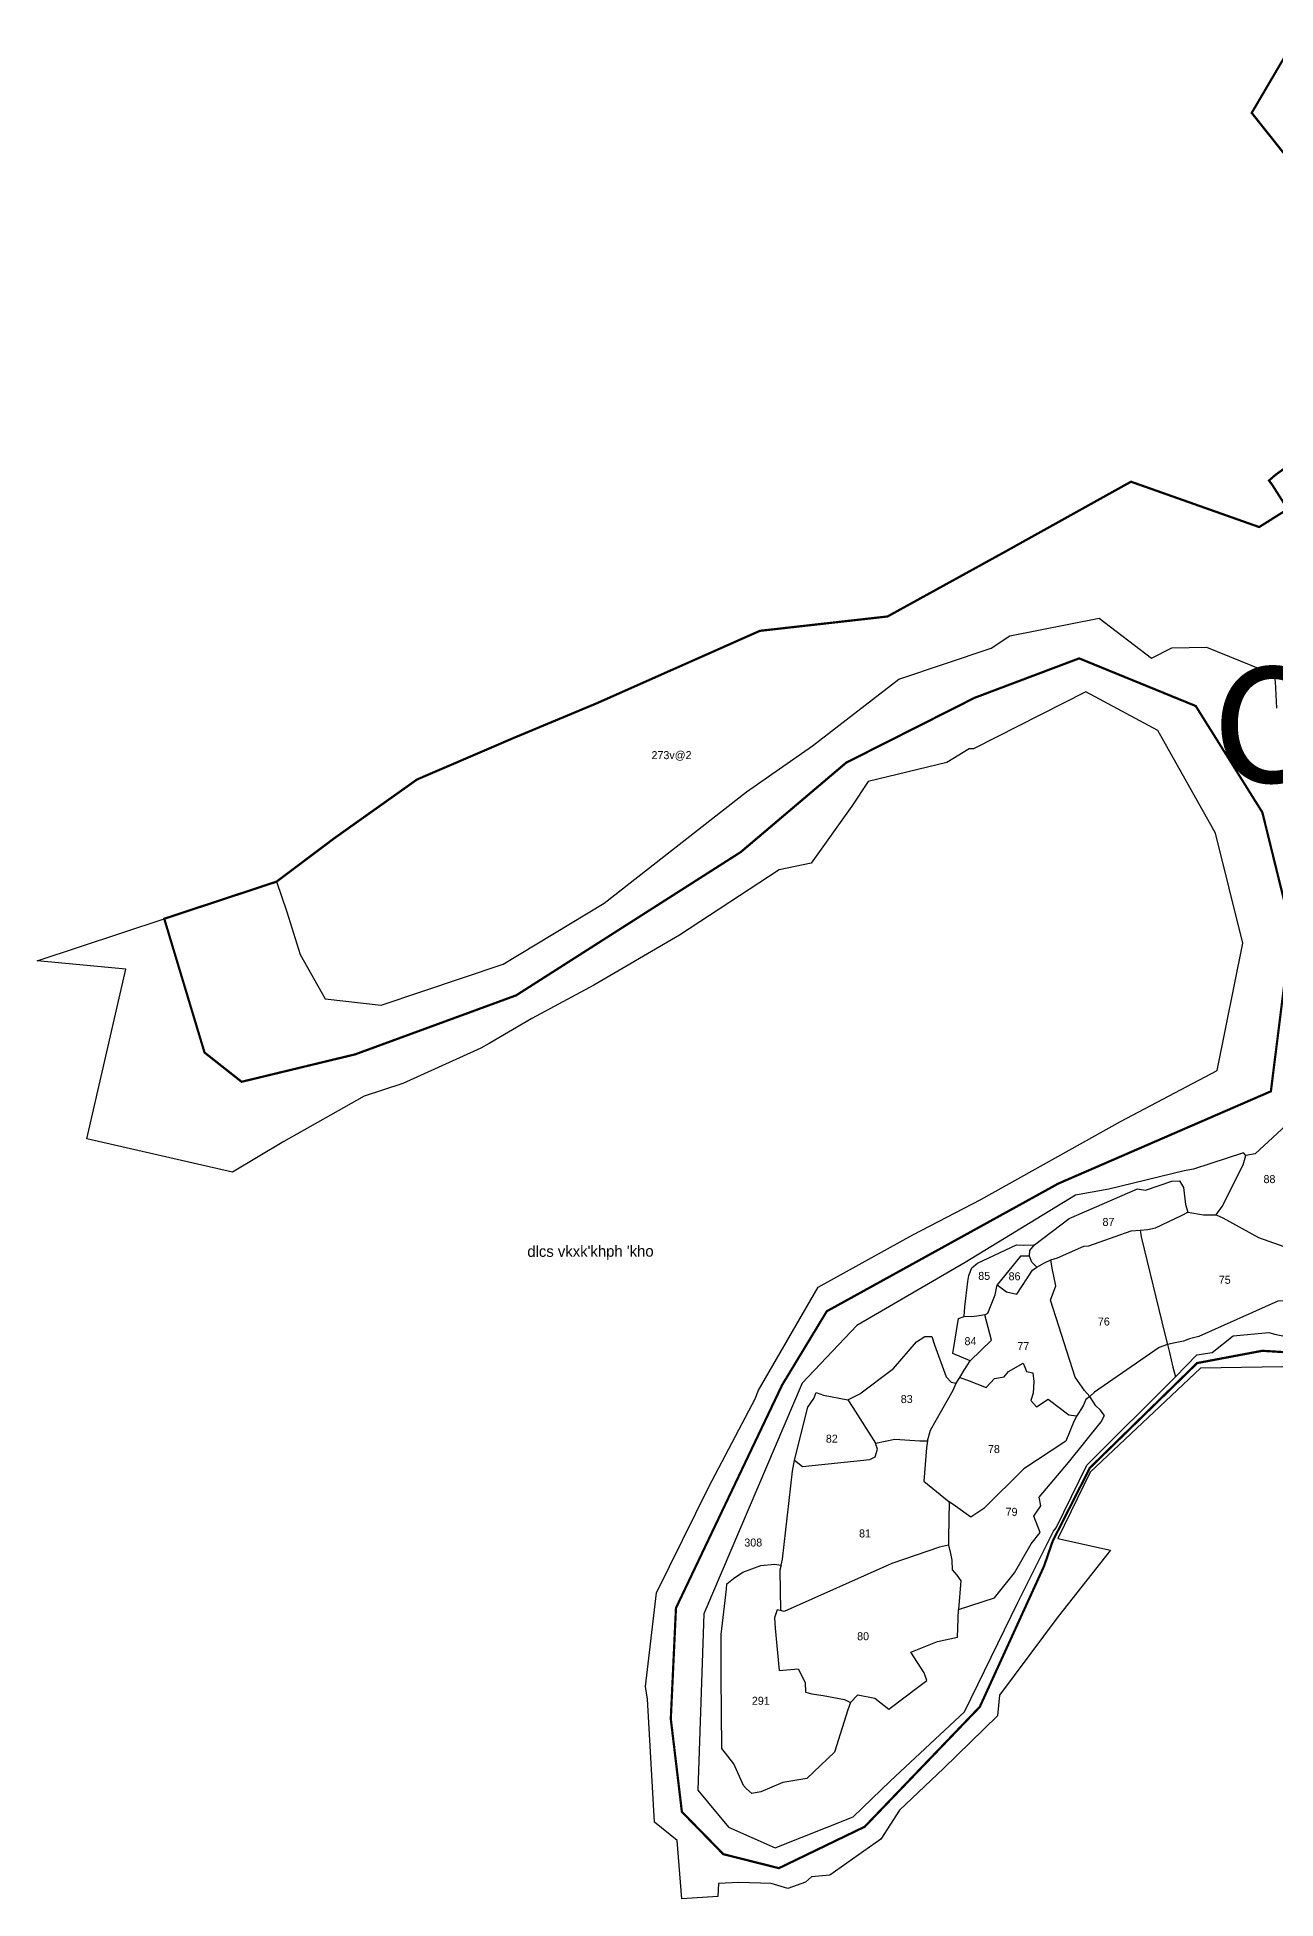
# Model space of a CAD drawing. Header units: metres. Extents: x 266201 to 270178, y 2154629 to 2157254.
# Drawn here: x 266201 to 267563, y 2154684 to 2156732 of the extents above; entities that cross this region are included whole.
import ezdxf

# ---------------------------------------------------------------- set-up
doc = ezdxf.new("R2010")
doc.units = ezdxf.units.M
doc.header["$MEASUREMENT"] = 0
doc.linetypes.add('DASHDOT', pattern=[1, 0.5, -0.25, 0, -0.25])
for name, color, linetype in [('OFF', 1, 'Continuous'), ('POLY_PARCEL', 6, 'Continuous'), ('POLY_WATER', 4, 'Continuous'), ('TEXT_MAPOUT', 7, 'Continuous'), ('TEXT_PARCEL', 7, 'Continuous'), ('V_BOUND_LINE', 7, 'Continuous'), ('V_BOUND_STREAM_LINE', 7, 'DASHDOT'), ('VILLAGE NAME', 100, 'Continuous')]:
    doc.layers.add(name, color=color, linetype=linetype)
doc.styles.get("Standard").update_dxf_attribs({"font": 'arial.ttf'})
doc.styles.add('TEXT_MAP', font='KRDEV050.TTF', dxfattribs={"height": 1.8})

# ---------------------------------------------------------------- blocks, each defined once
blk = doc.blocks.new('90')
at = {"layer": 'OFF'}
for points in [[(266200.9, 2155715.9), (266340.6, 2155762.1)], [(267323.4, 2155080.3), (267381.4, 2155067.5)], [(266949.5, 2154686.2), (266910.1, 2154683.7)]]:
    blk.add_lwpolyline(points, dxfattribs=at)
at = {"layer": 'POLY_PARCEL'}
for points in [[(267497.7, 2155436.4), (267504.3, 2155445.3), (267527.3, 2155491.2), (267530.2, 2155501.6)], [(267297.8, 2155403.3), (267335.9, 2155432.3), (267411.1, 2155465), (267419.9, 2155463.4), (267448.8, 2155473.3), (267457.5, 2155473.8), (267461.7, 2155466.3), (267463.8, 2155447.8), (267466.4, 2155439.4)], [(267414, 2155419.4), (267422.4, 2155420.1), (267430.9, 2155421.9), (267460.4, 2155436), (267466.4, 2155439.4)], [(267466.4, 2155439.4), (267483.8, 2155436.4), (267497.7, 2155436.4)], [(267497.7, 2155436.4), (267505, 2155432.9), (267544.3, 2155411.4), (267589.8, 2155395.3)], [(267220.6, 2155324.6), (267221.3, 2155334.9), (267224.6, 2155363.1), (267225.8, 2155369.6), (267229, 2155378.1), (267235.2, 2155383.2), (267277.9, 2155403.3), (267285.6, 2155402.8), (267297.8, 2155403.3)], [(267292.2, 2155391), (267292.8, 2155397.1), (267297.8, 2155403.3)], [(267315.7, 2155386.8), (267323, 2155389.1), (267352, 2155401.9), (267357.8, 2155402.1), (267404.3, 2155418.8), (267414, 2155419.4)], [(267414, 2155419.4), (267415.3, 2155412.1), (267441.2, 2155304.9), (267444, 2155293.5)], [(267292.2, 2155391), (267282.4, 2155390.7), (267256.7, 2155359.2)], [(267300.3, 2155378.8), (267295.1, 2155384.4), (267292.2, 2155391)], [(267300.3, 2155378.8), (267308.9, 2155383.6), (267315.7, 2155386.8)], [(267358.6, 2155236.4), (267353, 2155243.1), (267342.7, 2155257.8), (267315.6, 2155342.4), (267321.4, 2155358), (267317.2, 2155377.7), (267315.7, 2155386.8)], [(267243.4, 2155326.4), (267246.7, 2155328.2), (267254.5, 2155348.2), (267256.7, 2155359.2)], [(267256.7, 2155359.2), (267266.9, 2155351.4), (267278.3, 2155348.9), (267295.7, 2155375.3), (267300.3, 2155378.8)], [(267599.7, 2155347.2), (267591.8, 2155343.9), (267592.3, 2155340.6), (267582, 2155342), (267565.6, 2155341.3), (267478.5, 2155302.3), (267468.2, 2155299.9), (267461.6, 2155297.3), (267452.7, 2155295.4), (267444, 2155293.5)], [(267227, 2155275.6), (267208.2, 2155283.6), (267214.2, 2155322.3), (267220.6, 2155324.6)], [(267243.4, 2155326.4), (267236.9, 2155325.1), (267228.8, 2155324.1), (267220.6, 2155324.6)], [(267227, 2155275.6), (267250.4, 2155298.4), (267243.4, 2155326.4)], [(267092.7, 2155232.6), (267105.6, 2155239.2), (267142.8, 2155267.2), (267167.9, 2155296.4), (267177.2, 2155302.3), (267185, 2155302.3), (267188, 2155293.1), (267200.8, 2155258), (267206.2, 2155252.2), (267211.8, 2155251.2)], [(267444, 2155293.5), (267435, 2155290.2), (267363.8, 2155241.3), (267358.6, 2155236.4)], [(267444, 2155293.5), (267446.2, 2155284.7), (267450, 2155268.5), (267452.8, 2155258)], [(267211.8, 2155251.2), (267215.8, 2155257.3)], [(267215.8, 2155257.3), (267220.5, 2155265.3), (267227, 2155275.6)], [(267215.8, 2155257.3), (267224.1, 2155254.5), (267244.8, 2155246.4), (267253.7, 2155256.2), (267264.5, 2155257.9), (267269.4, 2155264), (267285.3, 2155273.2), (267287.4, 2155268.7), (267289.1, 2155263.8), (267295.9, 2155262.6), (267297, 2155253), (267296.5, 2155239.9), (267294, 2155231.9), (267300.1, 2155224.9), (267313, 2155233.6), (267335.5, 2155216.3), (267344.5, 2155215.2)], [(267033.8, 2155166.2), (267048.7, 2155224.5), (267055.2, 2155234.1), (267057.8, 2155240.7), (267065.8, 2155237.9), (267092.7, 2155232.6)], [(267180.3, 2155187.8), (267183.3, 2155199.4), (267208.3, 2155243.5), (267211.8, 2155251.2)], [(267214.3, 2155001.9), (267253.8, 2155015), (267275.7, 2155042.3), (267294.2, 2155074.3), (267304.1, 2155086.7), (267297.2, 2155104.8), (267304.7, 2155116), (267302.9, 2155125.5), (267335.4, 2155163.8), (267371.1, 2155208.5), (267375, 2155215.5), (267370, 2155221.7), (267365.2, 2155226.2), (267358.6, 2155236.4)], [(267358.6, 2155236.4), (267354.2, 2155233.1), (267351.3, 2155226), (267344.5, 2155215.2)], [(267092.7, 2155232.6), (267098, 2155224.3), (267122.9, 2155184.9)], [(267344.5, 2155215.2), (267341.2, 2155208.9), (267332.5, 2155187.2), (267286.1, 2155156.7), (267242, 2155113.3), (267227.7, 2155103.6), (267210.8, 2155115.8), (267204, 2155120.5)], [(267033.8, 2155166.2), (267042.8, 2155159.4), (267116.7, 2155167.1), (267122.7, 2155170.1), (267125, 2155178.6), (267122.9, 2155184.9)], [(267122.9, 2155184.9), (267144.2, 2155189.4), (267171.9, 2155187.6), (267180.3, 2155187.8)], [(267180.3, 2155187.8), (267179, 2155180.1), (267176, 2155143.1), (267204, 2155120.5)], [(267019.3, 2155050.8), (267020.6, 2155057.4), (267031.7, 2155154.4), (267033.8, 2155166.2)], [(267204, 2155120.5), (267203.4, 2155081.3), (267203.2, 2155072.9)], [(267203.2, 2155072.9), (267193.4, 2155070.5), (267141.1, 2155052.8), (267022.6, 2154999.7), (267018.6, 2155000.8)], [(267203.2, 2155072.9), (267205.3, 2155063.6), (267206.8, 2155056.2), (267207.4, 2155045.6), (267212.5, 2155039.7), (267216.8, 2155033.6), (267214.3, 2155001.9)], [(267095.5, 2154899.8), (267092.5, 2154891.6), (267077.9, 2154845.2), (267047.3, 2154816.1), (267021.2, 2154811.6), (266996.9, 2154801.4), (266987.1, 2154799.5), (266980.7, 2154805.1), (266977.7, 2154808.4), (266967.3, 2154832.1), (266954.1, 2154849), (266953.2, 2154928.6), (266953.1, 2154974.5), (266959, 2155024.5), (266959.5, 2155030.1), (266966.6, 2155036), (266976.9, 2155043), (266996.8, 2155050.3), (267011.8, 2155051.8), (267019.3, 2155050.8)], [(267019.3, 2155050.8), (267017.9, 2155045.2), (267018.6, 2155000.8)], [(267018.6, 2155000.8), (267014.8, 2155001.8), (267012, 2154992.9), (267012.5, 2154981.6), (267017.1, 2154934.8), (267038, 2154936.7), (267045.5, 2154921.7), (267046, 2154911), (267053, 2154909.1), (267065.5, 2154907.5), (267088.9, 2154902.9), (267095.5, 2154899.8)], [(267095.5, 2154899.8), (267103.5, 2154908), (267122.1, 2154904.4), (267137.8, 2154892.2), (267172, 2154918.3), (267179.4, 2154923.8), (267176.5, 2154932.3), (267161.8, 2154955.1), (267191.3, 2154966.8), (267213, 2154971.6), (267214.3, 2155001.9)]]:
    blk.add_lwpolyline(points, dxfattribs=at)
at = {"layer": 'POLY_WATER'}
for points in [[(266464.1, 2155802.9), (266475.5, 2155769.6), (266490.2, 2155722.6), (266517.5, 2155674.1), (266579.1, 2155666.9), (266713.4, 2155712.1), (266824.4, 2155779.2), (266980.9, 2155901.7), (267053.8, 2155952.2), (267148.6, 2156025.6), (267250.3, 2156059.9), (267270.9, 2156073.5), (267369.1, 2156093), (267426.4, 2156049), (267448.8, 2156060.3), (267487.1, 2156060.9), (267561, 2156030.7), (267562.7, 2156023), (267564.1, 2155993.8)], [(266910.1, 2154683.7), (266904.8, 2154748), (266880, 2154768), (266872, 2154903.4), (266869.8, 2154917.2), (266882.1, 2155020.4), (266939.7, 2155137.1), (266991.1, 2155234.7), (266993.9, 2155242.7), (267060, 2155356.6), (267163.9, 2155414.4), (267238.9, 2155453), (267392.4, 2155539), (267498.8, 2155595), (267527.2, 2155735.1), (267496.9, 2155856.1), (267433.7, 2155969.2), (267354.2, 2156011.6), (267230.8, 2155949.1), (267226.1, 2155949.1), (267201.3, 2155934), (267115, 2155913.1), (267096.8, 2155886), (267052.1, 2155823.4), (267016.9, 2155816.1), (266907.5, 2155743.9), (266813.1, 2155688.9), (266745.1, 2155652.2), (266698.1, 2155624.8), (266689, 2155619.6), (266603.1, 2155580.9), (266560.5, 2155566.7), (266472.2, 2155517.1), (266415.7, 2155483.4), (266255.5, 2155519.9), (266298.4, 2155706.6), (266200.9, 2155715.9)], [(267603.5, 2155561.7), (267540.7, 2155503.5), (267530.2, 2155501.6)], [(267530.2, 2155501.6), (267527.7, 2155504.5), (267472.8, 2155486.7), (267462.4, 2155484.8), (267379.8, 2155464.5), (267342.8, 2155457.9), (267221.7, 2155383.7), (267102.4, 2155314.4), (267042.2, 2155251.1), (266934, 2154997.4), (266927.6, 2154803.1), (266961.2, 2154762.5), (267012.5, 2154739.9), (267098.4, 2154773.9), (267139.6, 2154813.5), (267220.9, 2154889.3), (267279.4, 2155009.9), (267318.6, 2155088.4), (267321.8, 2155092), (267355.6, 2155160.8), (267452.8, 2155258)], [(267452.8, 2155258), (267476.6, 2155282.2), (267493.2, 2155284.8), (267516.3, 2155303), (267555.6, 2155306.7), (267562.1, 2155304.9), (267623.1, 2155292)], [(267773.5, 2154957), (267762.6, 2155035.8), (267731.7, 2155132.5), (267616.3, 2155269.7), (267480.4, 2155267.6), (267359, 2155153), (267323.4, 2155080.3)], [(267381.4, 2155067.5), (267323.9, 2154994.3), (267259.5, 2154907.7), (267257, 2154885.2), (267197.9, 2154826.9), (267149.3, 2154781.1), (267128.7, 2154749.5), (267072.6, 2154709.7), (267052.4, 2154707.9), (267045.9, 2154702.1), (267026.7, 2154695.2), (267008.2, 2154700.4), (266972.5, 2154701.7), (266950.2, 2154700.7), (266949.5, 2154686.2)]]:
    blk.add_lwpolyline(points, dxfattribs=at)
at = {"layer": 'V_BOUND_LINE'}
for points in [[(267584.9, 2156730.8, 2.45, 2.45, 0), (267536.8, 2156648.8, 2.45, 2.45, 0), (267615.4, 2156550, 2.45, 2.45, 0)], [(267624.1, 2156294.5, 2.45, 2.45, 0), (267562.8, 2156250.4, 2.45, 2.45, 0), (267555.8, 2156244.3, 2.45, 2.45, 0), (267559.6, 2156239.2, 2.45, 2.45, 0), (267576.4, 2156212.8, 2.45, 2.45, 0), (267545, 2156193.1, 2.45, 2.45, 0), (267404, 2156243, 2.45, 2.45, 0), (267262.9, 2156164.5, 2.45, 2.45, 0), (267136.2, 2156094.7, 2.45, 2.45, 0), (266995.8, 2156078.9, 2.45, 2.45, 0), (266816.4, 2155999.2, 2.45, 2.45, 0), (266724.9, 2155961, 2.45, 2.45, 0), (266618.6, 2155915.3, 2.45, 2.45, 0), (266527.7, 2155850.7, 2.45, 2.45, 0), (266464.1, 2155802.9, 0, 0, 0)]]:
    blk.add_lwpolyline(points, format="xyseb", dxfattribs=at)
at = {"layer": 'V_BOUND_STREAM_LINE', "ltscale": 10, "const_width": 2.45, "flags": 128}
blk.add_lwpolyline([(268148.9, 2155089.4), (268123.6, 2155082.6), (268106.9, 2155066.9), (268071.3, 2155073.3), (268045.5, 2155007), (267994.9, 2154963.2), (267880.5, 2154979.7), (267836.8, 2154980.1), (267801.2, 2155000), (267770.8, 2155031.1), (267736.8, 2155130.8), (267657, 2155246.5), (267627.5, 2155273.6), (267607, 2155283.1), (267548.4, 2155286.7), (267476.8, 2155273.2), (267358.8, 2155157.9), (267317.9, 2155077.3), (267308.4, 2155049.8), (267237.7, 2154894.9), (267111.1, 2154763), (267016.7, 2154717.4), (266955.6, 2154732.8), (266910, 2154779.4), (266897.8, 2154881.7), (266903.5, 2155003.7), (267020.3, 2155249.1), (267069.4, 2155330.2), (267324.1, 2155470.7), (267557.9, 2155572.2), (267580.2, 2155750.5), (267548.5, 2155879.2), (267475.2, 2155996.2), (267347, 2156048.6), (267232.2, 2156005.3), (267090.7, 2155933.8), (266974.8, 2155835.5), (266727.7, 2155677.8), (266550.7, 2155612.9), (266425.7, 2155582.7), (266384.9, 2155614.9), (266340.6, 2155762.1), (266464.1, 2155802.9)], dxfattribs=at)
at = {"layer": 'TEXT_MAPOUT', "style": 'TEXT_MAP'}
blk.add_text("dlcs vkxk'khph 'kho", height=12.227, rotation=0.1213, dxfattribs=at).set_placement((266740, 2155390))
at = {"layer": 'TEXT_PARCEL', "style": 'TEXT_MAP'}
for s, p in [('273v@2', (266876.6, 2155937.7)), ('88', (267549.8, 2155471.2)), ('87', (267372.7, 2155424.1)), ('85', (267236, 2155364.7)), ('86', (267269.4, 2155364.3)), ('75', (267500.6, 2155360.4)), ('76', (267367.6, 2155314.5)), ('84', (267220.9, 2155292.9)), ('77', (267279, 2155287.5)), ('83', (267150.8, 2155229.2)), ('82', (267068.4, 2155185.6)), ('78', (267246.7, 2155174.2)), ('79', (267266.1, 2155105.1)), ('308', (266978.7, 2155071.3)), ('81', (267104.9, 2155081.3)), ('80', (267102.8, 2154968.2)), ('291', (266987, 2154897.2))]:
    blk.add_text(s, height=8.8, rotation=0.1213, dxfattribs=at).set_placement(p)

msp = doc.modelspace()

# ---------------------------------------------------------------- block references
at = {"layer": 'POLY_PARCEL'}
msp.add_blockref('90', (0, 0), dxfattribs=at)

# ---------------------------------------------------------------- texts
at = {"layer": 'VILLAGE NAME', "insert": (267496.8, 2156039.8), "char_height": 128.647, "attachment_point": 1}
msp.add_mtext_dynamic_manual_height_columns('{\\fCalibri|b0|i0|c0|p34;CHIKHALDONGARE}', width=1334.797, gutter_width=643.2, heights=[0], dxfattribs=at)

doc.saveas('drawing.dxf')
